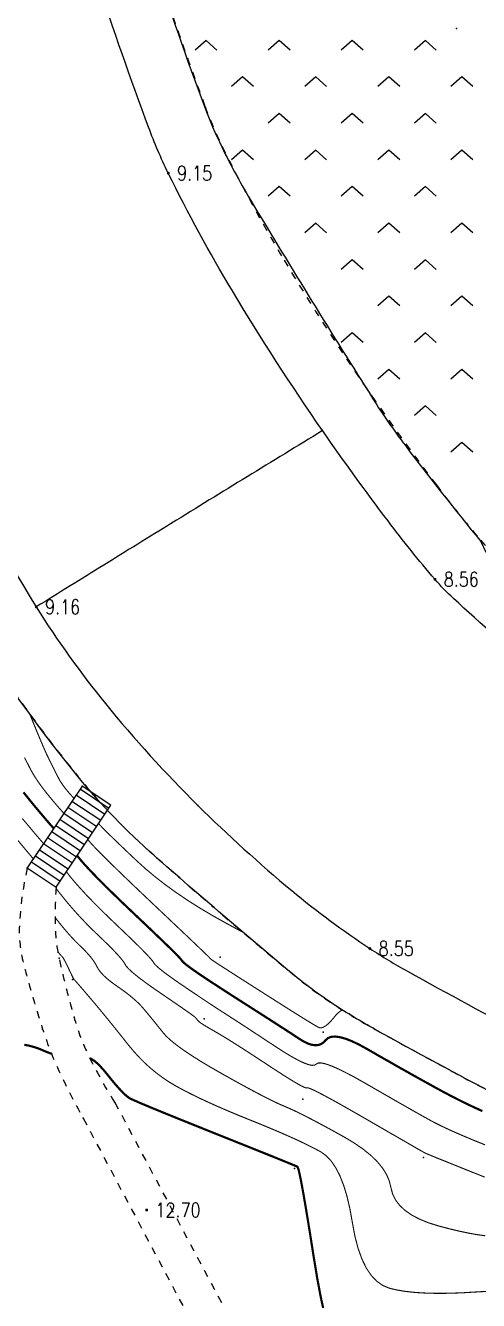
# Model space of a CAD drawing. Extents: x 940 to 2162, y 608 to 1562.
# Drawn here: x 1224.1 to 1255, y 1002.3 to 1089.5 of the extents above; entities that cross this region are included whole.
import ezdxf
from ezdxf.enums import TextEntityAlignment as Align

# ---------------------------------------------------------------- set-up
doc = ezdxf.new("R2010")
doc.units = 0
doc.header["$LTSCALE"] = 0.5
doc.header["$PDSIZE"] = 0.2
doc.linetypes.add('X6', pattern=[2, 1, -1])
doc.layers.get('0').update_dxf_attribs({"linetype": 'CONTINUOUS'})
doc.layers.add('ASSIST', color=7, linetype='CONTINUOUS', plot=False)
for name, color, linetype in [('DGX', 2, 'CONTINUOUS'), ('DLSS', 4, 'CONTINUOUS'), ('GCD', 1, 'CONTINUOUS'), ('JMD', 6, 'CONTINUOUS'), ('SXSS', 5, 'CONTINUOUS'), ('ZBTZ', 3, 'CONTINUOUS'), ('ZDH', 1, 'CONTINUOUS')]:
    doc.layers.add(name, color=color, linetype=linetype)
doc.styles.add('HZ', font='rs.shx', dxfattribs={"width": 0.8, "bigfont": 'hztxt.shx'})
doc.linetypes.add('1161', pattern='A,0,[149,AAA.SHX,S=0.15,R=0,X=0,Y=0],-1.6', length=1.6)
doc.linetypes.add('8431', pattern='A,2,[152,AAA.SHX,S=1,R=0,X=0,Y=0],2,[150,AAA.SHX,S=2,R=0,X=0,Y=0],1e-11', length=4)

# ---------------------------------------------------------------- blocks, each defined once
blk = doc.blocks.new('gc211')
for p, q in [((0, 0), (-1.5, -1.32)), ((1.5, -1.32), (0, 0))]:
    blk.add_line(p, q)
blk = doc.blocks.new('GC200')
at = {"linetype": 'Continuous', "const_width": 0.2, "flags": 128}
blk.add_lwpolyline([(-0.1, 0, 1), (0.1, 0, 1)], format="xyb", close=True, dxfattribs=at)

msp = doc.modelspace()

# ---------------------------------------------------------------- linework, layer by layer
at = {"layer": 'ASSIST', "linetype": 'Continuous', "flags": 128}
msp.add_lwpolyline([(1227.92, 1037.496), (1224.179, 1031.893), (1226.147, 1030.579), (1229.888, 1036.182)], close=True, dxfattribs=at)
at = {"layer": 'DGX', "linetype": 'Continuous', "const_width": 0.075}
for points, elevation in [([(1214.383, 1048.96), (1214.763, 1048.192), (1215.581, 1046.542), (1216.315, 1045.067), (1216.965, 1043.766), (1217.532, 1042.64), (1218.015, 1041.688), (1218.414, 1040.91), (1218.729, 1040.307), (1219.023, 1039.779), (1219.357, 1039.225), (1219.731, 1038.647), (1220.145, 1038.043), (1220.6, 1037.414), (1221.095, 1036.759), (1221.63, 1036.08), (1222.206, 1035.375), (1222.765, 1034.701), (1223.254, 1034.114), (1223.671, 1033.613), (1224.016, 1033.2), (1224.29, 1032.873), (1224.492, 1032.634), (1224.594, 1032.515)], 11), ([(1224.352, 1042.404), (1224.79, 1041.331), (1225.252, 1040.225), (1225.514, 1039.639), (1225.668, 1039.327), (1225.808, 1039.044), (1225.934, 1038.792), (1226.045, 1038.569), (1226.142, 1038.376), (1226.225, 1038.213), (1226.293, 1038.08), (1226.347, 1037.977), (1226.397, 1037.887), (1226.454, 1037.792), (1226.518, 1037.693), (1226.589, 1037.59), (1226.667, 1037.482), (1226.752, 1037.37), (1226.843, 1037.254), (1226.942, 1037.133), (1227.049, 1037.007), (1227.166, 1036.874), (1227.294, 1036.735), (1227.363, 1036.662)], 9), ([(1223.989, 1039.442), (1224.172, 1039.082), (1224.323, 1038.788), (1224.442, 1038.56), (1224.554, 1038.36), (1224.68, 1038.15), (1224.822, 1037.931), (1224.978, 1037.703), (1225.15, 1037.465), (1225.338, 1037.217), (1225.54, 1036.96), (1225.758, 1036.693), (1225.978, 1036.43), (1226.188, 1036.184), (1226.388, 1035.955), (1226.578, 1035.742), (1226.677, 1035.634)], 9.5), ([(1223.836, 1035.277), (1224.232, 1034.804), (1224.576, 1034.394), (1224.87, 1034.047), (1225.113, 1033.764), (1225.291, 1033.559)], 10.5), ([(1229.054, 1034.933), (1229.136, 1034.837), (1229.293, 1034.671), (1229.516, 1034.445), (1229.808, 1034.157), (1230.166, 1033.809), (1230.592, 1033.399), (1231.086, 1032.929), (1231.647, 1032.397), (1232.263, 1031.838), (1232.924, 1031.285), (1233.63, 1030.738), (1234.379, 1030.197), (1235.173, 1029.662), (1236.011, 1029.133), (1236.894, 1028.609), (1237.82, 1028.092), (1238.745, 1027.592), (1238.935, 1027.49)], 9), ([(1228.321, 1033.834), (1228.481, 1033.641), (1228.764, 1033.334), (1229.155, 1032.932), (1229.653, 1032.434), (1230.258, 1031.841), (1230.971, 1031.152), (1231.79, 1030.369), (1232.717, 1029.489), (1233.637, 1028.62), (1234.435, 1027.864), (1235.111, 1027.223), (1235.665, 1026.696), (1236.097, 1026.284), (1236.407, 1025.985), (1236.596, 1025.802), (1236.663, 1025.732), (1236.673, 1025.717), (1236.69, 1025.698), (1236.716, 1025.675), (1236.75, 1025.647), (1236.792, 1025.615), (1236.842, 1025.578), (1236.9, 1025.537), (1236.966, 1025.492), (1237.082, 1025.415), (1237.29, 1025.28), (1237.59, 1025.087), (1237.982, 1024.835), (1238.465, 1024.526), (1239.041, 1024.158), (1239.709, 1023.732), (1240.469, 1023.248), (1241.23, 1022.764), (1241.904, 1022.337), (1242.488, 1021.969), (1242.985, 1021.658), (1243.393, 1021.406), (1243.713, 1021.211), (1243.944, 1021.074), (1244.087, 1020.995), (1244.191, 1020.963), (1244.307, 1020.969), (1244.434, 1021.011), (1244.571, 1021.09), (1244.72, 1021.206), (1244.881, 1021.358), (1245.052, 1021.548), (1245.234, 1021.774), (1245.434, 1021.99), (1245.657, 1022.149), (1245.73, 1022.179)], 9.5), ([(1226.852, 1031.634), (1227.097, 1031.319), (1227.419, 1030.933), (1227.784, 1030.519), (1228.191, 1030.077), (1228.642, 1029.607), (1229.135, 1029.109), (1229.672, 1028.583), (1230.251, 1028.029), (1230.816, 1027.492), (1231.312, 1027.016), (1231.736, 1026.6), (1232.09, 1026.246), (1232.374, 1025.952), (1232.587, 1025.72), (1232.73, 1025.549), (1232.803, 1025.438), (1232.866, 1025.344), (1232.98, 1025.222), (1233.146, 1025.071), (1233.364, 1024.892), (1233.634, 1024.684), (1233.955, 1024.449), (1234.328, 1024.184), (1234.753, 1023.892), (1235.192, 1023.594), (1235.608, 1023.313), (1236.001, 1023.049), (1236.372, 1022.802), (1236.719, 1022.571), (1237.044, 1022.358), (1237.346, 1022.162), (1237.625, 1021.983), (1237.915, 1021.798), (1238.248, 1021.583), (1238.624, 1021.339), (1239.043, 1021.066), (1239.506, 1020.763), (1240.012, 1020.43), (1240.562, 1020.068), (1241.155, 1019.677), (1241.736, 1019.303), (1242.251, 1018.993), (1242.7, 1018.748), (1243.081, 1018.566), (1243.397, 1018.449), (1243.646, 1018.396), (1243.828, 1018.408), (1243.944, 1018.483), (1244.07, 1018.556), (1244.281, 1018.56), (1244.579, 1018.495), (1244.963, 1018.361), (1245.432, 1018.157), (1245.988, 1017.885), (1246.629, 1017.543), (1247.357, 1017.132), (1248.099, 1016.704), (1248.784, 1016.31), (1249.411, 1015.949), (1249.981, 1015.624), (1250.494, 1015.332), (1250.95, 1015.074), (1251.348, 1014.851), (1251.689, 1014.661), (1252.022, 1014.484), (1252.395, 1014.296), (1252.809, 1014.098), (1253.263, 1013.89), (1253.758, 1013.672), (1254.293, 1013.444), (1254.869, 1013.205), (1255.485, 1012.956)], 10.5), ([(1226.142, 1030.502), (1226.406, 1030.158), (1226.747, 1029.732), (1227.098, 1029.313), (1227.46, 1028.899), (1227.834, 1028.49), (1228.217, 1028.088), (1228.612, 1027.691), (1229.018, 1027.3), (1229.406, 1026.928), (1229.75, 1026.591), (1230.049, 1026.289), (1230.303, 1026.021), (1230.513, 1025.787), (1230.677, 1025.587), (1230.797, 1025.422), (1230.873, 1025.291), (1230.957, 1025.161), (1231.106, 1024.997), (1231.318, 1024.799), (1231.593, 1024.567), (1231.933, 1024.302), (1232.336, 1024.003), (1232.803, 1023.671), (1233.334, 1023.305), (1233.862, 1022.944), (1234.323, 1022.629), (1234.717, 1022.358), (1235.042, 1022.131), (1235.3, 1021.95), (1235.49, 1021.813), (1235.613, 1021.721), (1235.668, 1021.674), (1235.689, 1021.649), (1235.712, 1021.622), (1235.735, 1021.594), (1235.759, 1021.565), (1235.784, 1021.535), (1235.809, 1021.503), (1235.836, 1021.47), (1235.863, 1021.435), (1235.905, 1021.393), (1235.975, 1021.338), (1236.074, 1021.268), (1236.202, 1021.186), (1236.358, 1021.089), (1236.542, 1020.979), (1236.756, 1020.855), (1236.997, 1020.718), (1237.277, 1020.556), (1237.607, 1020.358), (1237.985, 1020.125), (1238.413, 1019.857), (1238.889, 1019.553), (1239.415, 1019.213), (1239.989, 1018.838), (1240.613, 1018.428), (1241.222, 1018.029), (1241.754, 1017.687), (1242.208, 1017.404), (1242.584, 1017.178), (1242.882, 1017.01), (1243.103, 1016.901), (1243.247, 1016.849), (1243.312, 1016.854)], 11), ([(1245.83, 1013.506), (1245.126, 1013.896), (1244.478, 1014.249), (1243.887, 1014.565), (1243.352, 1014.844), (1242.874, 1015.086), (1242.453, 1015.29), (1242.087, 1015.458), (1241.779, 1015.589), (1241.466, 1015.722), (1241.087, 1015.898), (1240.643, 1016.117), (1240.134, 1016.378), (1239.559, 1016.682), (1238.919, 1017.028), (1238.213, 1017.418), (1237.442, 1017.85), (1236.677, 1018.29), (1235.987, 1018.704), (1235.375, 1019.091), (1234.838, 1019.453), (1234.379, 1019.789), (1233.995, 1020.098), (1233.688, 1020.381), (1233.457, 1020.638), (1233.267, 1020.877), (1233.084, 1021.108), (1232.906, 1021.329), (1232.733, 1021.542), (1232.567, 1021.745), (1232.406, 1021.939), (1232.251, 1022.125), (1232.102, 1022.301), (1231.947, 1022.475), (1231.774, 1022.651), (1231.584, 1022.83), (1231.376, 1023.013), (1231.15, 1023.198), (1230.906, 1023.386), (1230.645, 1023.577), (1230.367, 1023.772), (1230.093, 1023.964), (1229.846, 1024.151), (1229.627, 1024.332), (1229.435, 1024.506), (1229.271, 1024.675), (1229.134, 1024.837), (1229.025, 1024.994), (1228.942, 1025.144), (1228.864, 1025.296), (1228.767, 1025.455), (1228.651, 1025.621), (1228.516, 1025.795), (1228.362, 1025.977), (1228.188, 1026.167), (1227.996, 1026.365), (1227.784, 1026.57), (1227.56, 1026.788), (1227.33, 1027.025), (1227.094, 1027.282), (1226.852, 1027.557), (1226.603, 1027.851), (1226.349, 1028.165), (1226.088, 1028.497), (1226.083, 1028.504)], 11.5), ([(1243.312, 1016.854), (1243.398, 1016.852), (1243.601, 1016.775), (1243.922, 1016.624), (1244.361, 1016.399), (1244.917, 1016.099), (1245.592, 1015.725), (1246.383, 1015.277), (1247.293, 1014.754), (1248.204, 1014.228), (1248.998, 1013.769), (1249.677, 1013.377), (1250.24, 1013.052), (1250.687, 1012.794), (1251.018, 1012.604), (1251.233, 1012.48), (1251.332, 1012.424), (1251.421, 1012.383), (1251.605, 1012.304), (1251.883, 1012.189), (1252.257, 1012.036), (1252.725, 1011.847), (1253.289, 1011.62), (1253.947, 1011.356), (1254.7, 1011.055), (1255.459, 1010.753)], 11), ([(1255.493, 1006.741), (1254.955, 1006.816), (1254.37, 1006.919), (1253.737, 1007.052), (1253.057, 1007.214), (1252.33, 1007.405), (1251.622, 1007.626), (1250.999, 1007.878), (1250.46, 1008.162), (1250.007, 1008.477), (1249.639, 1008.823), (1249.355, 1009.2), (1249.157, 1009.609), (1249.043, 1010.049), (1248.931, 1010.501), (1248.736, 1010.948), (1248.458, 1011.389), (1248.098, 1011.824), (1247.655, 1012.253), (1247.129, 1012.676), (1246.521, 1013.094), (1245.83, 1013.506)], 11.5)]:
    msp.add_lwpolyline(points, dxfattribs=dict(at, elevation=elevation))
at = {"layer": 'DGX', "color": 3, "linetype": 'Continuous', "const_width": 0.15, "elevation": 10}
for points in [[(1223.923, 1037.065), (1224.237, 1036.667), (1224.574, 1036.254), (1224.907, 1035.854), (1225.21, 1035.494), (1225.482, 1035.174), (1225.724, 1034.895), (1225.935, 1034.655), (1225.986, 1034.599)], [(1227.586, 1032.734), (1227.789, 1032.48), (1228.092, 1032.134), (1228.469, 1031.726), (1228.922, 1031.256), (1229.45, 1030.724), (1230.053, 1030.131), (1230.731, 1029.476), (1231.484, 1028.759), (1232.227, 1028.056), (1232.873, 1027.44), (1233.423, 1026.912), (1233.878, 1026.471), (1234.236, 1026.118), (1234.497, 1025.853), (1234.663, 1025.675), (1234.733, 1025.585), (1234.769, 1025.531), (1234.835, 1025.46), (1234.931, 1025.373), (1235.057, 1025.269), (1235.213, 1025.15), (1235.399, 1025.013), (1235.614, 1024.861), (1235.859, 1024.692), (1236.14, 1024.502), (1236.462, 1024.288), (1236.825, 1024.049), (1237.229, 1023.785), (1237.675, 1023.496), (1238.161, 1023.183), (1238.689, 1022.844), (1239.258, 1022.481), (1239.829, 1022.117), (1240.365, 1021.775), (1240.864, 1021.454), (1241.327, 1021.156), (1241.754, 1020.88), (1242.145, 1020.626), (1242.5, 1020.394), (1242.819, 1020.185), (1243.109, 1020.01), (1243.38, 1019.882), (1243.63, 1019.802), (1243.86, 1019.769), (1244.069, 1019.784), (1244.258, 1019.846), (1244.427, 1019.955), (1244.576, 1020.112), (1244.742, 1020.26), (1244.962, 1020.345), (1245.236, 1020.365), (1245.564, 1020.322), (1245.947, 1020.215), (1246.384, 1020.044), (1246.875, 1019.809), (1247.421, 1019.51), (1247.994, 1019.179), (1248.569, 1018.85), (1249.145, 1018.522), (1249.722, 1018.195), (1250.301, 1017.869), (1250.881, 1017.544), (1251.463, 1017.221), (1252.046, 1016.898), (1252.623, 1016.585), (1253.186, 1016.288), (1253.735, 1016.008), (1254.27, 1015.744), (1254.791, 1015.498), (1255.298, 1015.267)]]:
    msp.add_lwpolyline(points, dxfattribs=at)
at = {"layer": 'DGX', "linetype": 'Continuous', "const_width": 0.075, "elevation": 12, "flags": 128}
msp.add_lwpolyline([(1256.039, 1002.96), (1255.026, 1002.907), (1254.033, 1002.847), (1253.108, 1002.811), (1252.251, 1002.802), (1251.46, 1002.819), (1250.738, 1002.862), (1250.082, 1002.93), (1249.494, 1003.025), (1248.974, 1003.145), (1248.508, 1003.332), (1248.083, 1003.626), (1247.7, 1004.028), (1247.359, 1004.537), (1247.059, 1005.154), (1246.8, 1005.878), (1246.583, 1006.709), (1246.408, 1007.648), (1246.239, 1008.592), (1246.04, 1009.44), (1245.813, 1010.19), (1245.556, 1010.843), (1245.271, 1011.398), (1244.956, 1011.857), (1244.613, 1012.219), (1244.24, 1012.484), (1243.826, 1012.707), (1243.358, 1012.943), (1242.836, 1013.194), (1242.261, 1013.459), (1241.631, 1013.737), (1240.948, 1014.029), (1240.211, 1014.335), (1239.42, 1014.655), (1238.625, 1014.977), (1237.874, 1015.291), (1237.169, 1015.597), (1236.508, 1015.894), (1235.892, 1016.182), (1235.322, 1016.462), (1234.796, 1016.733), (1234.315, 1016.996), (1233.863, 1017.266), (1233.423, 1017.561), (1232.996, 1017.881), (1232.582, 1018.224), (1232.18, 1018.592), (1231.792, 1018.984), (1231.415, 1019.4), (1231.051, 1019.841), (1230.699, 1020.285), (1230.358, 1020.713), (1230.028, 1021.124), (1229.708, 1021.518), (1229.399, 1021.896), (1229.1, 1022.257), (1228.813, 1022.601), (1228.536, 1022.928), (1228.281, 1023.228), (1228.058, 1023.488), (1227.867, 1023.71), (1227.709, 1023.894), (1227.583, 1024.038), (1227.489, 1024.144), (1227.428, 1024.211), (1227.399, 1024.239), (1227.382, 1024.258), (1227.356, 1024.299), (1227.321, 1024.361), (1227.277, 1024.445), (1227.225, 1024.551), (1227.163, 1024.678), (1227.092, 1024.827), (1227.012, 1024.997), (1226.932, 1025.169), (1226.857, 1025.322), (1226.79, 1025.456), (1226.729, 1025.57), (1226.674, 1025.666), (1226.627, 1025.743), (1226.586, 1025.801), (1226.551, 1025.84), (1226.52, 1025.87), (1226.487, 1025.904), (1226.454, 1025.94), (1226.42, 1025.979), (1226.385, 1026.02), (1226.349, 1026.064), (1226.312, 1026.111), (1226.275, 1026.161), (1226.258, 1026.175)], dxfattribs=at)
at = {"layer": 'DGX', "color": 3, "linetype": 'Continuous', "const_width": 0.15, "elevation": 12.5, "flags": 128}
for points in [[(1225.837, 1019.185), (1225.823, 1019.19), (1225.612, 1019.269), (1225.398, 1019.355), (1225.181, 1019.448), (1224.959, 1019.54), (1224.728, 1019.621), (1224.487, 1019.691), (1224.237, 1019.752), (1223.977, 1019.801)], [(1244.479, 1001.485), (1244.246, 1002.555), (1244.01, 1003.81), (1243.772, 1005.248), (1243.546, 1006.684), (1243.345, 1007.931), (1243.167, 1008.99), (1243.015, 1009.861), (1242.887, 1010.544), (1242.783, 1011.038), (1242.704, 1011.344), (1242.65, 1011.462), (1242.526, 1011.518), (1242.238, 1011.638), (1241.785, 1011.823), (1241.169, 1012.074), (1240.388, 1012.388), (1239.443, 1012.768), (1238.334, 1013.212), (1237.061, 1013.721), (1235.784, 1014.233), (1234.661, 1014.685), (1233.694, 1015.077), (1232.883, 1015.409), (1232.226, 1015.682), (1231.725, 1015.895), (1231.379, 1016.048), (1231.188, 1016.142), (1231.065, 1016.223), (1230.924, 1016.337), (1230.763, 1016.486), (1230.584, 1016.668), (1230.386, 1016.884), (1230.169, 1017.134), (1229.933, 1017.418), (1229.678, 1017.736), (1229.423, 1018.047), (1229.185, 1018.311), (1228.965, 1018.529), (1228.763, 1018.699), (1228.579, 1018.822), (1228.463, 1018.875)]]:
    msp.add_lwpolyline(points, dxfattribs=at)
at = {"layer": 'DLSS', "linetype": 'X6'}
msp.add_lwpolyline([(1231.442, 1101.112, 0.010155), (1231.905, 1097.768, 0.040731), (1232.848, 1093.905, 0.008289), (1236.331, 1083.971, 0.025857), (1237.513, 1081.22, 0.020684), (1241.734, 1073.467, 0.016681), (1247.75, 1064.15, 0.01011), (1252.129, 1058.105, 0.015061), (1255.184, 1054.306, 0.030345), (1256.102, 1053.356, 0.007073), (1261.839, 1048.243, 0.065296), (1266.379, 1045.247, 0.045052), (1274.488, 1042.167, 0.045052)], format="xyb", dxfattribs=at)
at = {"layer": 'DLSS', "linetype": 'X6', "flags": 128}
for points in [[(1220.986, 1047.25, 0.025832), (1227.657, 1038.133, 0.04167), (1232.843, 1032.749, 0.006734), (1242.305, 1024.659, 0.027926), (1245.102, 1022.585, 0.018837), (1247.965, 1020.851, 0.005961), (1256.413, 1016.291, 0.033977), (1261.532, 1014.034, 0.020512), (1269.742, 1011.439, 0.020512)], [(1224.179, 1031.893, 0.047298), (1223.638, 1027.936, 0.073915), (1223.909, 1025.387, 0.007528), (1224.491, 1023.273, 0.006573), (1225.226, 1020.871, 0.029381), (1226.238, 1018.252, 0.021129), (1228.005, 1014.772)], [(1226.147, 1030.579, 0.027821), (1226.105, 1027.588, 0.044213), (1226.349, 1025.72, 0.007454), (1226.77, 1023.946, 0.005797), (1227.372, 1021.68, 0.044018), (1228.299, 1019.21, 0.030275), (1230.162, 1015.862)]]:
    msp.add_lwpolyline(points, format="xyb", dxfattribs=at)
for points in [[(1230.162, 1015.862), (1240.464, 996.519)], [(1228.005, 1014.772), (1238.437, 995.132)]]:
    msp.add_lwpolyline(points, dxfattribs=at)
at = {"layer": 'JMD', "linetype": 'Continuous'}
for p, q in [((1227.92, 1037.496), (1224.179, 1031.893)), ((1227.511, 1036.883), (1229.479, 1035.569)), ((1227.788, 1037.299), (1229.757, 1035.984)), ((1226.147, 1030.579), (1229.888, 1036.182)), ((1226.955, 1036.051), (1228.924, 1034.737)), ((1227.233, 1036.467), (1229.202, 1035.153)), ((1226.4, 1035.22), (1228.369, 1033.905)), ((1226.678, 1035.635), (1228.646, 1034.321)), ((1225.845, 1034.388), (1227.813, 1033.074)), ((1226.122, 1034.804), (1228.091, 1033.49)), ((1225.29, 1033.556), (1227.258, 1032.242)), ((1225.567, 1033.972), (1227.536, 1032.658)), ((1224.734, 1032.725), (1226.703, 1031.41)), ((1225.012, 1033.14), (1226.98, 1031.826)), ((1224.179, 1031.893), (1226.147, 1030.579)), ((1224.457, 1032.309), (1226.425, 1030.995))]:
    msp.add_line(p, q, dxfattribs=at)
at = {"layer": 'SXSS', "linetype": 'Continuous', "flags": 128}
for points in [[(1204.667, 1104.851, 0.025568), (1205.869, 1093.471, 0.04971), (1207.361, 1087.767, 0.005749), (1212.32, 1074.85, 0.012521), (1214.813, 1069.005, 0.012475), (1220.672, 1056.972, 0.020072), (1224.793, 1049.744, 0.031265), (1229.515, 1043.141, 0.026941), (1235.847, 1036.168, 0.021449), (1242.261, 1030.349, 0.027926), (1247.605, 1026.386, 0.018837), (1250.175, 1024.83, 0.005961), (1258.527, 1020.321, 0.033977), (1263.081, 1018.314, 0.020512), (1270.935, 1015.831)], [(1273.379, 1038.205, -0.045052), (1264.578, 1041.547, -0.065296), (1259.145, 1045.133, -0.007073), (1253.321, 1050.323, -0.030345), (1252.057, 1051.632, -0.015061), (1248.847, 1055.624, -0.01011), (1244.37, 1061.804, -0.016681), (1238.205, 1071.352, -0.020684), (1233.821, 1079.403, -0.025857), (1232.472, 1082.546, -0.008289), (1228.943, 1092.608, -0.040731), (1227.842, 1097.121, -0.023277), (1226.94, 1105.19)]]:
    msp.add_lwpolyline(points, format="xyb", dxfattribs=at)
at = {"layer": 'SXSS', "linetype": '8431', "flags": 128}
msp.add_lwpolyline([(1244.37, 1061.804, 0.000463), (1239.206, 1058.641, 0.000463), (1234.048, 1055.469, 0.000416), (1229.418, 1052.61, 0.000416), (1224.793, 1049.744)], format="xyb", dxfattribs=at)
at = {"layer": 'ZBTZ', "linetype": 'Continuous', "flags": 128}
msp.add_lwpolyline([(1232.807, 1093.892, 0.008289), (1236.291, 1083.957, 0.025857), (1237.475, 1081.201, 0.020684), (1239.562, 1077.368, 0.006142), (1247.81, 1063.983, 0.020649), (1250.031, 1060.777, 0.010264), (1255.202, 1054.218), (1255.543, 1053.487), (1285.443, 1078.947, -0.013335), (1282.682, 1083.089, -0.022932), (1281.255, 1085.609, -0.022514), (1278.494, 1091.719, 0.042501)], format="xyb", dxfattribs=at)
at = {"layer": 'ZBTZ', "linetype": '1161', "flags": 128}
msp.add_lwpolyline([(1330.74, 833.762), (1327.56, 840.768), (1319.707, 863.134), (1319.598, 863.445, -0.077672), (1319.176, 867.141, -0.089807), (1319.974, 870.7, -0.089946), (1322.608, 874.728, -0.118766), (1326.471, 877.237, -0.102595), (1331.41, 877.907, -0.141061), (1335.992, 876.236, -0.020708), (1338.015, 874.629, -0.026382), (1339.616, 873.089, -0.013245), (1341.446, 871.028, -0.005397), (1345.414, 866.207, -0.028768), (1347.217, 863.684, -0.015584), (1349.754, 859.369), (1356.2, 845.721, 0.167735), (1359.482, 841.341, 0.247764), (1363.284, 840.922, 0.111916), (1366.354, 843.018, 0.069822), (1369.739, 847.866, 0.053027), (1371.017, 851.218, 0.052663), (1371.567, 854.788, -0.001571), (1370.445, 864.094, -0.002172), (1369.681, 870.852, -0.000159), (1368.865, 878.383, -0.005831), (1368.835, 878.697, -0.046402), (1368.869, 882.664, 0.020508), (1369.267, 889.274, 0.003582), (1369.284, 890.636, 0.000782), (1369.306, 897.171, 0.026584), (1369.127, 900.636, 0.003874), (1368.949, 902.217), (1368.093, 906.685, 0.009169), (1365.623, 916.544, 0.037036), (1365.013, 918.279, 0.007585), (1357.022, 935.837, 0.004872), (1343.846, 962.973, 0.008475), (1342.009, 966.513, 0.003614), (1335.854, 977.703), (1329.948, 984.969, 0.013099), (1326.606, 988.431, 0.028527), (1325.252, 989.619, 0.014737), (1320.307, 993.25, 0.008963), (1311.673, 998.981, 0.047867), (1307.452, 1001.138, 0.027113), (1298.54, 1004.116), (1269.742, 1011.439, -0.020512), (1261.532, 1014.034, -0.033977), (1256.413, 1016.291, -0.005961), (1247.965, 1020.851, -0.018837), (1245.102, 1022.585, -0.027926), (1242.305, 1024.659, -0.006734), (1232.843, 1032.749, -0.04167), (1227.657, 1038.133, -0.025832), (1220.986, 1047.25), (1219.164, 1049.83), (1198.288, 1046.029), (1190.582, 1046.64), (1190.582, 1044.115), (1180.434, 1044.141), (1180.52, 1046.834), (1175.967, 1046.977), (1177.339, 952.841), (1172.053, 952.633), (1170.186, 899.769), (1161.268, 883.069), (1145.898, 871.231), (1125.512, 864.649), (1099.71, 863.887), (1069.546, 881.138), (1074.012, 867.156), (1077.612, 862.785), (1080.531, 860.039), (1081.322, 863.46), (1088.163, 863.46), (1082.903, 845.379), (1085.515, 845.893), (1090.005, 847.604), (1092.212, 841.814), (1092.782, 840.069), (1087.738, 838.245), (1087.788, 838.75, -0.027206), (1090.093, 834.638, -0.063866), (1090.967, 832.077, -0.009428), (1091.978, 826.602, -0.010278), (1092.709, 821.525, -0.011914), (1094.112, 807.365, -0.024093), (1094.307, 800.086, -0.017627), (1093.75, 790.285, -0.007981), (1091.46, 769.142), (1090.266, 759.756, -0.034067), (1095.724, 760.461, -0.049637), (1102.31, 760.204, -0.002641), (1103.782, 759.992, -0.005392), (1104.566, 759.866, -0.072064), (1109.903, 758.132, -0.111845), (1113.518, 755.204, -0.124873), (1115.369, 751.047, -0.065747), (1115.6, 745.122, -0.036581), (1114.485, 738.437, 0.034334), (1113.46, 732.463, 0.017331), (1112.757, 721.915, 0.023383), (1112.871, 714.245, 0.035855), (1113.623, 708.636, 0.020701), (1116.171, 698.504, 0.037395), (1121.194, 685.258, 0.042521), (1127.336, 674.588, 0.023131), (1130.841, 670.01, 0.0207), (1135.246, 665.198, 0.04717), (1140.59, 660.751, 0.045763), (1146.889, 657.242, 0.082528), (1154.184, 655.363, 0.066536), (1164.053, 655.811, 0.030894), (1170.375, 657.359, 0.043452), (1174.349, 658.987, 0.053054), (1181.795, 663.882, 0.087346), (1184.777, 667.358, 0.006859), (1185.162, 668.03, -0.00631), (1185.689, 668.951, -0.030276), (1189.361, 674.398, -0.021081), (1195.179, 681.366, -0.093388), (1204.127, 688.121, -0.130561), (1213.006, 689.928, -0.010639), (1220.792, 689.303, 0.006428), (1233.29, 688.193, 0.002335), (1242.048, 687.569, 0.003845), (1247.331, 687.259, 0.198568), (1251.993, 688.913, 0.144016), (1256.476, 696.199, 0.089715), (1257.029, 702.564, -0.069383), (1257.544, 713.69, -0.036422), (1260.85, 726.238, -0.155986), (1264.056, 730.545, -0.201176), (1270.425, 731.999, -0.180181), (1276.131, 728.662, -0.023263), (1278.275, 725.774, -0.025036), (1280.027, 722.865, -0.024343), (1284.36, 713.736, 0.019447), (1289.34, 702.974, 0.019178), (1295.661, 691.692, 0.062456), (1297.592, 689.274, 0.049333), (1298.871, 688.252, 0.035102), (1301.354, 686.88, 0.031434), (1304.797, 685.537, 0.071847), (1305.499, 685.42, 0.023809), (1306.045, 685.434, 0.017093), (1307.054, 685.543, 0.043665), (1310.87, 686.431, 0.036297), (1315.467, 688.312, 0.015778), (1318.218, 689.79, 0.010859), (1322.259, 692.244, 0.021309), (1324.617, 693.893, 0.012897), (1324.725, 693.98, 0.037347), (1324.729, 698.732, 0.016633), (1324.405, 701.739, 0.020292), (1323.978, 704.074, 0.118409), (1320.61, 710.916, -0.070031), (1311.692, 725.357, -0.022972), (1306.681, 738.373, -0.0249), (1303.212, 750.825, -0.055447), (1301.993, 761.741, -0.043106), (1303.164, 775.36, -0.084624), (1307.367, 787.214, -0.274119), (1314.059, 791.099, -0.174301), (1319.049, 789.254, -0.08134), (1323.489, 784.08, -0.158868), (1326.899, 769.631, 0.115392), (1329.098, 754.723, 0.02739), (1333.464, 745.227, 0.044069), (1336.764, 740.122, 0.11721), (1341.453, 736.364, 0.097181), (1349.101, 734.424, 0.13611), (1353.055, 735.291, 0.054193), (1355.838, 737.173), (1357.4, 741.046), (1359.601, 743.988), (1358.961, 747.74, 0.012312), (1357.65, 750.599, 0.027255), (1356.292, 753.032, 0.002451), (1353.397, 757.564, -0.003279), (1351.199, 761.018, -0.001211), (1348.636, 765.126, -0.001537), (1346.63, 768.381, -0.018479), (1344.35, 772.434, -0.013579), (1341.682, 777.983, -0.01746), (1340.066, 781.958, -0.019016), (1338.839, 785.749, -0.01542), (1337.304, 791.906, -0.016269), (1336.217, 797.847, -0.000047), (1335.237, 804.412, -0.000121), (1334.856, 806.965, -0.000007), (1333.963, 812.968, -0.000007), (1333.071, 818.963, -0.001307), (1332.463, 823.128, 0.000982), (1331.662, 828.632, 0.015736), (1330.74, 833.762)], format="xyb", close=True, dxfattribs=at)
at = {"layer": 'ZDH', "linetype": 'Continuous'}
for p in [(1253.531, 1089.303, 10.489), (1253.531, 1089.303, 10.489), (1233.821, 1079.403, 9.154), (1233.821, 1079.403, 9.154), (1233.821, 1079.403, 9.154), (1244.37, 1061.804, 9.155), (1244.37, 1061.804, 9.155), (1244.37, 1061.804, 9.155), (1234.048, 1055.469, 8.919), (1234.048, 1055.469, 8.919), (1234.048, 1055.469, 8.919), (1252.057, 1051.632, 8.563), (1252.057, 1051.632, 8.563), (1224.793, 1049.744, 9.157), (1224.793, 1049.744, 9.157), (1224.793, 1049.744, 9.157), (1227.92, 1037.496, 8.587), (1227.92, 1037.496, 8.587), (1229.659, 1035.838, 8.588), (1229.659, 1035.838, 8.588), (1235.847, 1036.168, 8.533), (1235.847, 1036.168, 8.533), (1224.179, 1031.893, 11.296), (1224.179, 1031.893, 11.296), (1247.605, 1026.386, 8.554), (1247.605, 1026.386, 8.554), (1226.349, 1025.72, 12.082), (1226.349, 1025.72, 12.082), (1237.373, 1025.786, 9.316), (1237.373, 1025.786, 9.316), (1227.263, 1024.26, 12.023), (1227.263, 1024.26, 12.023), (1227.372, 1021.68, 12.367), (1227.372, 1021.68, 12.367), (1236.267, 1021.569, 10.916), (1236.267, 1021.569, 10.916), (1225.226, 1020.871, 12.424), (1225.226, 1020.871, 12.424), (1244.413, 1020.671, 9.521), (1244.413, 1020.671, 9.521), (1230.162, 1015.862, 12.664), (1230.162, 1015.862, 12.664), (1243.01, 1016.076, 11.239), (1243.01, 1016.076, 11.239), (1228.005, 1014.772, 12.68), (1228.005, 1014.772, 12.68), (1251.278, 1012.084, 11.076), (1251.278, 1012.084, 11.076), (1242.456, 1011.337, 12.561), (1242.456, 1011.337, 12.561), (1232.343, 1008.503, 12.696), (1232.343, 1008.503, 12.747), (1232.343, 1008.503, 12.696), (1232.343, 1008.503, 12.747)]:
    msp.add_point(p, dxfattribs=at)

# ---------------------------------------------------------------- block references
at = {"layer": 'GCD', "linetype": 'Continuous'}
ref = msp.add_blockref('GC200', (1233.821, 1079.403, 9.154), dxfattribs=dict(at, xscale=0.5, yscale=0.5, zscale=0.5))
ref.add_attrib('height', '9.15', dxfattribs={"linetype": 'Continuous', "height": 1, "style": 'HZ', "width": 0.8}).set_placement((1234.421, 1079.403, 9.154), align=Align.MIDDLE_LEFT)
ref = msp.add_blockref('GC200', (1252.057, 1051.632, 8.563), dxfattribs=dict(at, xscale=0.5, yscale=0.5, zscale=0.5))
ref.add_attrib('height', '8.56', dxfattribs={"linetype": 'Continuous', "height": 1, "style": 'HZ', "width": 0.8}).set_placement((1252.657, 1051.632, 8.563), align=Align.MIDDLE_LEFT)
ref = msp.add_blockref('GC200', (1224.793, 1049.744, 9.157), dxfattribs=dict(at, xscale=0.5, yscale=0.5, zscale=0.5))
ref.add_attrib('height', '9.16', dxfattribs={"linetype": 'Continuous', "height": 1, "style": 'HZ', "width": 0.8}).set_placement((1225.393, 1049.744, 9.157), align=Align.MIDDLE_LEFT)
ref = msp.add_blockref('GC200', (1247.605, 1026.386, 8.554), dxfattribs=dict(at, xscale=0.5, yscale=0.5, zscale=0.5))
ref.add_attrib('height', '8.55', dxfattribs={"linetype": 'Continuous', "height": 1, "style": 'HZ', "width": 0.8}).set_placement((1248.205, 1026.386, 8.554), align=Align.MIDDLE_LEFT)
ref = msp.add_blockref('GC200', (1232.343, 1008.503, 12.696), dxfattribs=dict(at, xscale=0.5, yscale=0.5, zscale=0.5))
ref.add_attrib('height', '12.70', dxfattribs={"linetype": 'Continuous', "height": 1, "style": 'HZ', "width": 0.8}).set_placement((1232.943, 1008.503, 12.696), align=Align.MIDDLE_LEFT)
at = {"layer": 'ZBTZ', "linetype": 'Continuous', "xscale": 0.5, "yscale": 0.5}
for p in [(1236.4, 1088.487), (1241.4, 1088.487), (1246.4, 1088.487), (1251.4, 1088.487), (1238.9, 1085.987), (1243.9, 1085.987), (1248.9, 1085.987), (1253.9, 1085.987), (1241.4, 1083.487), (1246.4, 1083.487), (1251.4, 1083.487), (1238.9, 1080.987), (1243.9, 1080.987), (1248.9, 1080.987), (1253.9, 1080.987), (1241.4, 1078.487), (1246.4, 1078.487), (1251.4, 1078.487), (1243.9, 1075.987), (1248.9, 1075.987), (1253.9, 1075.987), (1246.4, 1073.487), (1251.4, 1073.487), (1248.9, 1070.987), (1253.9, 1070.987), (1246.4, 1068.487), (1251.4, 1068.487), (1248.9, 1065.987), (1253.9, 1065.987), (1251.4, 1063.487), (1253.9, 1060.987)]:
    msp.add_blockref('gc211', p, dxfattribs=at)

doc.saveas('drawing.dxf')
